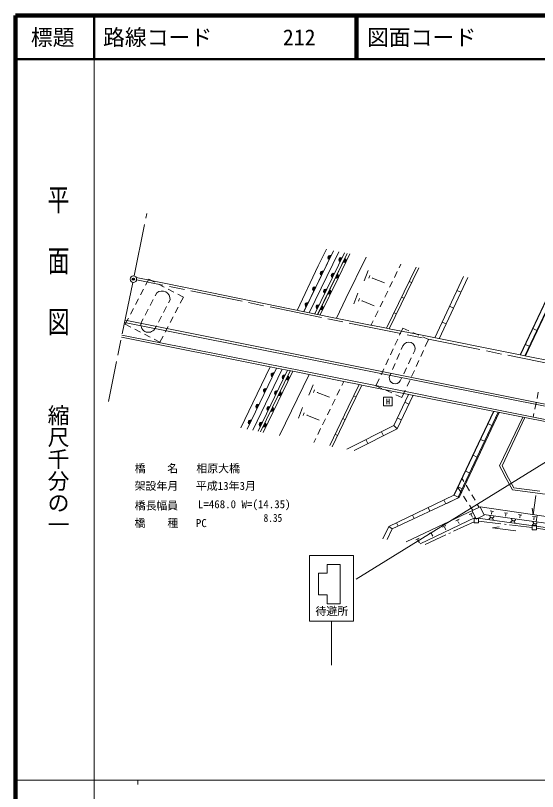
# Model space of a CAD drawing. Units: millimetres, scale not verified. Extents: x 40000 to 680000, y 20000 to 380000.
# Drawn here: x 40000 to 159384, y 202409 to 380000 of the extents above; entities that cross this region are included whole.
import ezdxf
from ezdxf.enums import TextEntityAlignment as Align

# ---------------------------------------------------------------- set-up
doc = ezdxf.new("R2010")
doc.units = ezdxf.units.MM
doc.header["$LTSCALE"] = 1000
doc.header["$PDMODE"] = 32
doc.header["$PDSIZE"] = 500
doc.linetypes.add('CHAIN', pattern=[18.5, 12, -1.5, 3.5, -1.5])
for name, color, linetype, lineweight in [('M-BGD', 7, 'Continuous', 13), ('M-BMK', 2, 'CHAIN', 13), ('M-BMK-ROW', 30, 'Continuous', 13), ('M-BMK-SRVR', 3, 'Continuous', 13), ('M-STR-HTXT', 7, 'Continuous', 13), ('M-STR-STR1', 1, 'Continuous', 13), ('M-STR-STRC', 7, 'Continuous', 13), ('M-TTL', 2, 'Continuous', 140), ('M-TTL-BAND', 7, 'Continuous', 13), ('M-TTL-LINE', 7, 'Continuous', 50)]:
    doc.layers.add(name, color=color, linetype=linetype, lineweight=lineweight)
doc.layers.add('M-OTRS', color=6, linetype='Continuous')
doc.layers.add('M-TTL-TXT', color=7, linetype='Continuous')
doc.styles.add('@ＭＳ ゴシック', font='')
doc.styles.add('ＭＳ ゴシック', font='')
doc.styles.get('@ＭＳ ゴシック').set_extended_font_data('@MS Gothic')
doc.styles.get('ＭＳ ゴシック').set_extended_font_data('MS Gothic')

msp = doc.modelspace()

# ---------------------------------------------------------------- linework, layer by layer
at = {"layer": 'M-BGD'}
for p, q in [((112706, 326176), (105954, 312206)), ((112706, 326176), (105965, 312227)), ((113938, 325936), (107197, 311977)), ((115219, 325675), (108474, 311717)), ((115219, 325675), (108474, 311717)), ((109110, 311587), (115880, 325545)), ((111093, 326497), (109260, 322731)), ((115880, 325545), (113346, 320317)), ((116461, 325425), (113867, 320067)), ((120167, 324683), (115559, 315220)), ((109260, 322731), (104382, 312516)), ((119718, 319284), (120648, 321673)), ((131624, 322399), (124873, 308429)), ((132235, 322279), (125473, 308308)), ((132235, 322279), (125473, 308308)), ((128149, 323090), (127757, 322287)), ((113346, 320317), (109099, 311565)), ((113867, 320067), (109690, 311464)), ((120782, 319900), (121019, 320489)), ((121585, 319839), (121643, 319992)), ((121619, 319915), (124416, 318821)), ((127319, 321388), (126661, 320040)), ((142440, 320245), (135919, 306225)), ((143451, 320045), (136930, 306024)), ((143451, 320045), (136930, 306024)), ((155478, 302317), (164303, 321025)), ((156490, 302117), (165384, 320954)), ((126223, 319141), (125565, 317793)), ((130059, 319161), (130599, 318900)), ((117350, 314039), (118280, 316428)), ((125127, 316894), (124469, 315546)), ((140972, 317089), (141880, 316667)), ((162219, 316708), (155438, 302327)), ((163301, 316187), (156660, 302087)), ((115559, 315220), (113386, 310723)), ((118415, 314655), (118651, 315244)), ((119218, 314595), (119275, 314747)), ((119251, 314670), (122048, 313577)), ((124031, 314647), (123373, 313299)), ((128316, 315554), (128854, 315294)), ((139283, 313457), (140191, 313034)), ((122935, 312400), (122278, 311052)), ((126573, 311947), (127109, 311688)), ((168897, 289006), (64943, 309755)), ((168987, 289497), (65043, 310246)), ((121217, 309160), (121337, 309140)), ((121448, 309350), (121337, 309140)), ((121839, 310153), (121448, 309350)), ((137593, 309824), (138502, 309402)), ((159224, 307915), (158323, 308346)), ((157471, 306533), (157461, 306533)), ((158563, 306012), (158373, 306103)), ((157521, 304300), (156610, 304721)), ((155439, 302329), (155480, 302320)), ((156840, 302397), (156660, 302487)), ((99714, 299317), (92953, 285347)), ((99714, 299317), (92953, 285347)), ((100966, 299066), (94265, 285086)), ((98222, 299607), (94305, 291395)), ((102238, 298806), (95497, 284836)), ((102238, 298806), (95497, 284836)), ((96058, 284725), (102829, 298696)), ((102829, 298696), (96058, 284725)), ((103440, 298576), (96668, 284605)), ((107145, 297834), (100384, 283864)), ((107115, 293115), (108045, 295503)), ((115057, 296251), (114611, 295337)), ((118632, 295540), (116118, 290332)), ((119168, 295281), (116654, 290073)), ((119168, 295281), (116654, 290073)), ((108180, 293730), (108416, 294319)), ((108983, 293670), (109040, 293823)), ((109016, 293746), (111813, 292652)), ((114173, 294439), (113515, 293091)), ((129909, 293286), (126563, 286155)), ((130920, 293085), (127314, 285414)), ((130920, 293085), (127314, 285414)), ((94305, 291395), (91511, 285637)), ((113076, 292192), (112419, 290844)), ((117375, 292936), (117911, 292677)), ((129065, 291487), (129970, 291062)), ((104747, 287870), (105677, 290258)), ((111980, 289945), (111322, 288597)), ((116118, 290332), (111871, 281569)), ((116654, 290073), (112406, 281310)), ((116654, 290073), (112406, 281310)), ((105812, 288485), (106048, 289074)), ((106615, 288425), (106672, 288578)), ((106649, 288501), (109446, 287407)), ((110884, 287698), (110226, 286350)), ((114868, 287753), (115404, 287494)), ((127364, 287861), (128265, 287437)), ((149338, 289408), (140263, 270260)), ((140333, 270220), (149378, 289398)), ((141234, 269789), (150389, 289198)), ((150660, 289148), (141464, 269679)), ((148917, 288417), (148877, 288437)), ((149979, 287916), (149818, 287996)), ((156018, 288076), (150719, 276939)), ((156518, 287976), (151280, 276949)), ((126563, 286155), (115817, 280778)), ((126563, 286155), (127314, 285414)), ((148967, 286183), (148066, 286604)), ((109788, 285451), (109130, 284103)), ((113121, 284149), (113656, 283889)), ((127314, 285414), (117419, 280457)), ((127314, 285414), (117419, 280457)), ((123710, 284727), (124158, 283833)), ((147204, 284801), (147134, 284832)), ((148276, 284291), (148116, 284371)), ((108691, 283204), (108246, 282291)), ((120127, 282935), (120576, 282039)), ((147254, 282558), (146353, 282989)), ((145501, 281176), (145391, 281226)), ((146573, 280665), (146403, 280745)), ((145551, 278933), (144640, 279364)), ((143789, 277551), (143648, 277621)), ((144870, 277040), (144690, 277120)), ((143838, 275318), (142937, 275738)), ((150719, 276939), (151760, 274946)), ((151280, 276949), (152211, 275177)), ((142076, 273926), (141946, 273986)), ((142086, 274096), (142540, 273338)), ((143167, 273415), (142987, 273505)), ((151760, 274946), (151880, 274716)), ((151880, 274716), (153683, 271471)), ((152211, 275177), (152391, 274826)), ((152391, 274826), (153993, 271932)), ((141134, 272013), (141898, 270836)), ((142126, 271692), (141224, 272113)), ((143055, 272481), (143826, 271194)), ((159952, 271150), (153993, 271932)), ((140263, 270260), (125360, 263051)), ((140263, 270260), (125360, 263051)), ((140263, 270260), (141464, 269679)), ((140363, 270310), (140303, 270340)), ((142443, 269998), (143260, 268740)), ((144341, 270337), (145112, 269051)), ((171720, 269086), (153683, 271471)), ((158390, 265742), (159021, 270149)), ((141464, 269679), (126131, 262500)), ((137979, 269149), (138420, 268257)), ((141414, 269699), (138630, 268347)), ((140223, 269118), (140233, 269098)), ((141464, 269789), (141274, 269880)), ((145627, 268193), (146081, 267436)), ((146302, 267546), (129335, 259525)), ((134374, 267406), (134784, 266555)), ((143805, 267901), (144569, 266725)), ((144429, 266654), (145330, 264752)), ((146282, 267526), (147173, 265623)), ((177528, 263016), (146302, 267546)), ((148585, 266604), (149326, 266514)), ((158390, 265742), (158209, 267224)), ((130768, 265664), (131159, 264853)), ((145150, 265142), (132560, 259104)), ((140723, 264351), (141484, 264712)), ((143748, 265783), (144509, 266144)), ((144148, 265683), (144328, 265773)), ((144318, 265493), (144369, 265513)), ((144348, 265503), (144509, 265172)), ((145330, 264752), (147173, 265623)), ((145781, 264972), (161794, 262737)), ((147083, 265803), (159080, 264130)), ((148835, 266344), (149026, 266324)), ((148895, 266113), (148865, 265873)), ((148875, 266113), (148925, 266113)), ((151810, 266193), (152551, 266093)), ((152060, 265933), (152250, 265903)), ((152120, 265692), (152090, 265452)), ((152100, 265702), (152150, 265692)), ((155035, 265772), (155786, 265682)), ((155285, 265512), (155475, 265492)), ((155355, 265282), (155325, 265031)), ((155335, 265282), (155375, 265272)), ((158269, 265361), (159020, 265261)), ((158520, 265101), (158710, 265071)), ((158590, 264861), (158550, 264600)), ((158560, 264861), (158610, 264861)), ((159317, 265645), (159080, 264130)), ((125360, 263051), (124008, 260226)), ((125360, 263051), (126131, 262500)), ((127163, 263922), (127533, 263161)), ((137678, 262909), (138459, 263280)), ((138079, 262819), (138269, 262909)), ((141114, 264251), (141304, 264341)), ((141294, 264061), (141344, 264081)), ((141324, 264071), (141484, 263720)), ((149095, 262738), (150588, 262948)), ((159080, 264130), (161935, 263729)), ((126131, 262500), (124969, 260096)), ((134624, 261467), (135415, 261838)), ((135034, 261377), (135224, 261467)), ((135214, 261167), (135265, 261197)), ((135244, 261187), (135425, 260806)), ((138259, 262619), (138309, 262639)), ((138289, 262629), (138459, 262258)), ((149095, 262738), (154413, 262087)), ((131559, 260026), (132360, 260396)), ((131979, 259925), (132170, 260015)), ((132160, 259725), (132210, 259745)), ((132190, 259735), (132370, 259334))]:
    msp.add_line(p, q, dxfattribs=at)
for centre, radius, start, end in [((111950, 324612), 501, 64.20785, 244.20785), ((111950, 324612), 360, 64.20785, 244.20785), ((111950, 324612), 220, 64.20785, 244.20785), ((114461, 324106), 501, 64.20785, 244.20785), ((114461, 324106), 360, 64.20785, 244.20785), ((114461, 324106), 220, 64.20785, 244.20785), ((115118, 323973), 501, 244.12417, 64.12417), ((115118, 323973), 360, 244.12417, 64.12417), ((115118, 323973), 220, 244.12417, 64.12417), ((110207, 321005), 501, 64.20785, 244.20785), ((110207, 321005), 360, 64.20785, 244.20785), ((110207, 321005), 220, 64.20785, 244.20785), ((112718, 320499), 501, 64.20785, 244.20785), ((112718, 320499), 360, 64.20785, 244.20785), ((112718, 320499), 220, 64.20785, 244.20785), ((113369, 320368), 501, 244.12417, 64.12417), ((113369, 320368), 360, 244.12417, 64.12417), ((113369, 320368), 220, 244.12417, 64.12417), ((108464, 317398), 501, 64.20785, 244.20785), ((108464, 317398), 360, 64.20785, 244.20785), ((108464, 317398), 220, 64.20785, 244.20785), ((110975, 316893), 501, 64.20785, 244.20785), ((110975, 316893), 360, 64.20785, 244.20785), ((110975, 316893), 220, 64.20785, 244.20785), ((111621, 316764), 501, 244.12417, 64.12417), ((111621, 316764), 360, 244.12417, 64.12417), ((111621, 316764), 220, 244.12417, 64.12417), ((106721, 313791), 501, 64.20785, 244.20785), ((106721, 313791), 360, 64.20785, 244.20785), ((106721, 313791), 220, 64.20785, 244.20785), ((109232, 313286), 501, 64.20785, 244.20785), ((109232, 313286), 360, 64.20785, 244.20785), ((109232, 313286), 220, 64.20785, 244.20785), ((109873, 313160), 501, 244.12417, 64.12417), ((109873, 313160), 360, 244.12417, 64.12417), ((109873, 313160), 220, 244.12417, 64.12417), ((98951, 297741), 501, 64.17456, 244.17456), ((98951, 297741), 360, 64.17456, 244.17456), ((98951, 297741), 220, 64.17456, 244.17456), ((101479, 297233), 501, 64.24116, 244.24116), ((101479, 297233), 360, 64.24116, 244.24116), ((101479, 297233), 220, 64.24116, 244.24116), ((102064, 297118), 501, 244.14129, 64.14129), ((102064, 297118), 360, 244.14129, 64.14129), ((102064, 297118), 220, 244.14129, 64.14129), ((97206, 294135), 501, 64.17456, 244.17456), ((97206, 294135), 360, 64.17456, 244.17456), ((97206, 294135), 220, 64.17456, 244.17456), ((99738, 293625), 501, 64.24116, 244.24116), ((99738, 293625), 360, 64.24116, 244.24116), ((99738, 293625), 220, 64.24116, 244.24116), ((100317, 293513), 501, 244.14129, 64.14129), ((100317, 293513), 360, 244.14129, 64.14129), ((100317, 293513), 220, 244.14129, 64.14129), ((95461, 290529), 501, 64.17456, 244.17456), ((95461, 290529), 360, 64.17456, 244.17456), ((95461, 290529), 220, 64.17456, 244.17456), ((97997, 290017), 501, 64.24116, 244.24116), ((97997, 290017), 360, 64.24116, 244.24116), ((97997, 290017), 220, 64.24116, 244.24116), ((98570, 289908), 501, 244.14129, 64.14129), ((98570, 289908), 360, 244.14129, 64.14129), ((98570, 289908), 220, 244.14129, 64.14129), ((93716, 286923), 501, 64.17456, 244.17456), ((93716, 286923), 360, 64.17456, 244.17456), ((93716, 286923), 220, 64.17456, 244.17456), ((96256, 286409), 501, 64.24116, 244.24116), ((96256, 286409), 360, 64.24116, 244.24116), ((96256, 286409), 220, 64.24116, 244.24116), ((96822, 286303), 501, 244.14129, 64.14129), ((96822, 286303), 360, 244.14129, 64.14129), ((96822, 286303), 220, 244.14129, 64.14129), ((148765, 264551), 501, 352.06697, 172.06697), ((148945, 265542), 501, 172.06703, 352.06703), ((153913, 264851), 501, 172.06703, 352.06703), ((153722, 263860), 501, 352.06697, 172.06697), ((158680, 263178), 501, 352.06697, 172.06697), ((158840, 264160), 501, 172.0654, 352.06851)]:
    msp.add_arc(centre, radius, start, end, dxfattribs=at)
at = {"layer": 'M-BMK'}
for p, q in [((67107, 320391), (70022, 334692)), ((66806, 318919), (61256, 291668)), ((164361, 299843), (67698, 319500))]:
    msp.add_line(p, q, dxfattribs=at)
at = {"layer": 'M-BMK-ROW'}
for p, q in [((144889, 263860), (144889, 264862)), ((144889, 264862), (145891, 264862)), ((145891, 264862), (145891, 263860)), ((144889, 264131), (140213, 261958)), ((145891, 263860), (144889, 263860)), ((151027, 263688), (145891, 264301)), ((152218, 263546), (151821, 263593)), ((158149, 262838), (153013, 263451)), ((158149, 262277), (158149, 263278)), ((158149, 263278), (159151, 263278)), ((159151, 263278), (159150, 262277)), ((138399, 261116), (133722, 258944)), ((139487, 261621), (139124, 261453)), ((159150, 262277), (158149, 262277)), ((164063, 261853), (159150, 262687))]:
    msp.add_line(p, q, dxfattribs=at)
at = {"layer": 'M-BMK-SRVR'}
msp.add_circle((66957, 319650), 751, dxfattribs=at)
at = {"layer": 'M-OTRS'}
msp.add_point((66957, 319650), dxfattribs=at)
at = {"layer": 'M-STR-STR1'}
for p, q in [((67608, 320031), (84543, 316584)), ((69753, 318288), (70482, 319680)), ((70482, 319680), (71785, 318998)), ((72671, 318534), (74000, 317838)), ((68594, 316073), (69289, 317402)), ((71957, 315863), (72314, 316545)), ((74886, 317374), (76215, 316679)), ((77100, 316215), (78403, 315533)), ((84543, 316584), (112424, 310913)), ((67435, 313858), (68130, 315187)), ((70798, 313648), (71494, 314977)), ((74992, 314270), (75349, 314952)), ((77675, 314141), (78403, 315533)), ((66275, 311643), (66971, 312972)), ((69639, 311433), (70335, 312762)), ((73833, 312055), (74528, 313384)), ((76515, 311926), (77211, 313255)), ((72674, 309840), (73369, 311169)), ((75356, 309711), (76052, 311040)), ((112424, 310913), (121217, 309160)), ((65083, 309365), (65812, 310757)), ((65083, 309365), (66386, 308683)), ((68819, 309865), (69175, 310547)), ((121337, 309140), (124873, 308429)), ((67272, 308219), (68601, 307523)), ((71853, 308273), (72210, 308954)), ((74197, 307496), (74892, 308825)), ((124873, 308429), (125473, 308308)), ((125473, 308308), (128267, 307751)), ((127847, 306851), (128598, 308458)), ((128267, 307751), (131831, 307040)), ((128598, 308458), (129940, 307870)), ((130856, 307468), (132229, 306865)), ((98222, 299607), (64251, 306390)), ((103209, 299126), (64352, 306881)), ((69487, 307059), (70816, 306364)), ((71702, 305900), (73005, 305218)), ((73005, 305218), (73733, 306610)), ((126788, 304587), (127424, 305945)), ((131831, 307040), (155439, 302329)), ((133145, 306463), (134487, 305874)), ((134487, 305874), (133730, 304224)), ((125730, 302322), (126365, 303681)), ((128588, 304432), (128222, 303582)), ((127826, 302664), (127233, 301286)), ((131312, 303300), (130947, 302540)), ((133313, 303315), (132687, 301951)), ((155480, 302320), (156490, 302119)), ((156490, 302119), (164956, 300429)), ((124671, 300057), (125306, 301416)), ((126837, 300368), (126244, 298990)), ((130514, 301639), (129865, 300286)), ((132271, 301042), (131645, 299679)), ((99714, 299317), (98222, 299607)), ((102989, 298666), (99714, 299317)), ((103440, 298576), (102989, 298666)), ((103660, 299036), (103209, 299126)), ((115057, 296251), (103440, 298576)), ((163639, 287064), (103660, 299036)), ((123613, 297792), (124248, 299151)), ((129433, 299385), (128784, 298032)), ((131228, 298770), (130603, 297406)), ((122438, 295279), (123189, 296886)), ((125849, 298072), (125483, 297222)), ((128351, 297131), (127986, 296370)), ((118632, 295540), (115057, 296251)), ((119243, 295420), (118632, 295540)), ((163489, 286583), (119243, 295420)), ((123819, 294651), (122438, 295279)), ((130186, 296498), (129561, 295134)), ((126095, 293616), (124730, 294237)), ((128387, 292575), (127005, 293203)), ((129144, 294225), (128387, 292575)), ((159578, 293800), (159277, 292330)), ((159076, 291351), (158775, 289881)), ((158575, 288902), (158411, 288106))]:
    msp.add_line(p, q, dxfattribs=at)
for centre, radius, start, end in [((73496, 315103), 1853, 355.23266, 129.49517), ((70401, 309204), 1713, 157.33804, 327.38974), ((129920, 303791), 1472, 340.61032, 154.13852), ((126815, 297041), 1342, 172.39057, 330.34895)]:
    msp.add_arc(centre, radius, start, end, dxfattribs=at)
at = {"layer": 'M-STR-STRC'}
for p, q in [((190019, 295604), (117928, 251033)), ((124150, 290672), (124150, 292675)), ((124150, 292675), (126153, 292675)), ((126153, 292675), (126153, 290672)), ((126153, 290672), (124150, 290672)), ((107261, 241369), (107262, 256392)), ((107262, 256392), (117277, 256391)), ((117277, 256391), (117276, 241369)), ((111268, 252386), (111268, 254389)), ((111268, 254389), (114272, 254388)), ((114272, 254388), (114272, 245375)), ((109264, 247378), (109265, 252386)), ((109265, 252386), (111268, 252386)), ((111267, 247378), (109264, 247378)), ((111267, 245375), (111267, 247378)), ((114272, 245375), (111267, 245375)), ((117276, 241369), (107261, 241369)), ((112268, 241369), (112268, 231354))]:
    msp.add_line(p, q, dxfattribs=at)
at = {"layer": 'M-TTL'}
for p, q in [((40000, 380000), (40000, 20000)), ((680000, 380000), (40000, 380000))]:
    msp.add_line(p, q, dxfattribs=at)
at = {"layer": 'M-TTL-BAND'}
for p, q in [((58000, 370000), (58000, 20000)), ((40000, 205000), (579000, 205000)), ((68000, 205000), (68000, 204000))]:
    msp.add_line(p, q, dxfattribs=at)
at = {"layer": 'M-TTL-LINE'}
for p, q in [((58000, 380000), (58000, 370000)), ((117750, 380000), (117750, 370000)), ((118250, 380000), (118250, 370000)), ((40000, 370000), (680000, 370000))]:
    msp.add_line(p, q, dxfattribs=at)

# ---------------------------------------------------------------- texts
at = {"layer": 'M-STR-HTXT', "style": 'ＭＳ ゴシック'}
for s, p in [('橋', (67254, 274883)), ('名', (74695, 274882)), ('相原大橋', (81345, 274882)), ('架設年月', (67223, 270877)), ('平成13年3月', (81244, 270876)), ('橋', (67253, 266370)), ('長', (69797, 266370)), ('幅', (72190, 266370)), ('員', (74694, 266369)), ('L=468.0 W=(14.35)', (81712, 266693)), ('橋\u3000\u3000種', (67223, 262364)), ('PC', (81244, 262363))]:
    msp.add_text(s, height=1833, rotation=359.996, dxfattribs=at).set_placement(p, align=Align.BOTTOM_LEFT)
at = {"layer": 'M-STR-HTXT', "style": 'ＭＳ ゴシック', "width": 0.85}
msp.add_text('8.35', height=1833, rotation=359.996, dxfattribs=at).set_placement((96753, 263565), align=Align.BOTTOM_LEFT)
at = {"layer": 'M-STR-STRC', "style": 'ＭＳ ゴシック'}
msp.add_text('H', height=1320, rotation=359.996, dxfattribs=at).set_placement((125197, 291688), align=Align.MIDDLE_CENTER)
msp.add_text('待避所', height=1833, rotation=359.996, dxfattribs=at).set_placement((108593, 242193), align=Align.BOTTOM_LEFT)
at = {"layer": 'M-TTL-BAND', "style": '@ＭＳ ゴシック', "width": 1.4}
msp.add_text('平  面  図', height=3666, rotation=270, dxfattribs=at).set_placement((49777, 306475), align=Align.MIDDLE_RIGHT)
at = {"layer": 'M-TTL-BAND', "style": '@ＭＳ ゴシック'}
msp.add_text('縮尺千分の一', height=3666, rotation=270, dxfattribs=at).set_placement((49777, 261030), align=Align.MIDDLE_RIGHT)
at = {"layer": 'M-TTL-TXT', "style": 'ＭＳ ゴシック'}
msp.add_text('標題', height=3666, dxfattribs=at).set_placement((48500, 375000), align=Align.MIDDLE_CENTER)
for s, p in [('路線コード', (60000, 375000)), ('212', (101142, 375000)), ('図面コード', (120380, 375000))]:
    msp.add_text(s, height=3666, dxfattribs=at).set_placement(p, align=Align.MIDDLE_LEFT)

doc.saveas('drawing.dxf')
